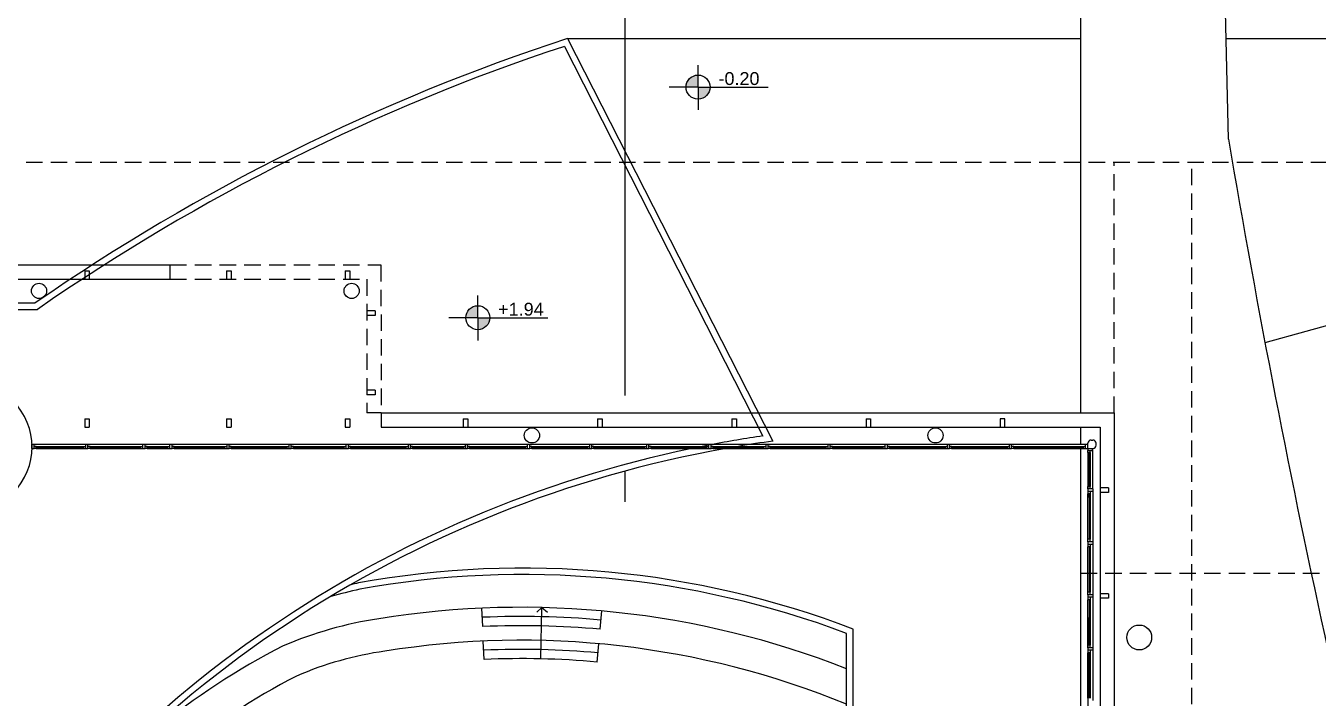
# Model space of a CAD drawing. Extents: x -30 to 1202, y 231 to 898.
# Drawn here: x 402.67 to 422.6, y 425.03 to 435.39 of the extents above; entities that cross this region are included whole.
import ezdxf

# ---------------------------------------------------------------- set-up
doc = ezdxf.new("R2010")
doc.units = 0
doc.header["$LTSCALE"] = 0.04
doc.linetypes.add('DASHED2', pattern=[9.525, 6.35, -3.175])
for name, color, linetype in [('0.1', 1, 'CONTINUOUS'), ('0.2', 2, 'CONTINUOUS'), ('0.3', 3, 'CONTINUOUS'), ('0.5', 5, 'CONTINUOUS'), ('cotas de nivel', 1, 'CONTINUOUS'), ('PISO', 1, 'CONTINUOUS'), ('PISOS', 1, 'CONTINUOUS'), ('PROYECCIÓN', 2, 'DASHED2')]:
    doc.layers.add(name, color=color, linetype=linetype)
doc.styles.add('STYLE2', font='arial.ttf')

msp = doc.modelspace()

# ---------------------------------------------------------------- hatches: boundary and pattern name
at = {"layer": 'cotas de nivel'}
h = msp.add_hatch(color=256, dxfattribs=at)
h.paths.add_polyline_path([(413.039, 434.446), (413.039, 434.632, 0.414214), (412.854, 434.446)])
h.paths.add_polyline_path([(413.039, 434.446), (413.039, 434.261, 0.414214), (413.225, 434.446)])
h = msp.add_hatch(color=256, dxfattribs=at)
h.paths.add_polyline_path([(409.643, 430.891), (409.643, 431.076, 0.414214), (409.458, 430.891)])
h.paths.add_polyline_path([(409.643, 430.891), (409.643, 430.706, 0.414214), (409.828, 430.891)])
h = msp.add_hatch(color=256, dxfattribs=at)
h.paths.add_polyline_path([(409.643, 430.891), (409.643, 431.076, 0.414214), (409.458, 430.891)])
h.paths.add_polyline_path([(409.643, 430.891), (409.643, 430.706, 0.414214), (409.828, 430.891)])

# ---------------------------------------------------------------- linework, layer by layer
at = {"layer": '0.1'}
for p, q in [((402.802, 428.94), (403.6, 428.94)), ((403.632, 428.94), (404.481, 428.94)), ((403.971, 428.94), (404.897, 428.94)), ((404.929, 428.94), (405.777, 428.94)), ((405.81, 428.94), (406.735, 428.94)), ((406.768, 428.94), (407.616, 428.94)), ((407.648, 428.94), (408.574, 428.94)), ((408.606, 428.94), (409.454, 428.94)), ((409.486, 428.94), (410.412, 428.94)), ((410.444, 428.94), (411.37, 428.94)), ((411.402, 428.94), (412.25, 428.94)), ((412.283, 428.94), (413.208, 428.94)), ((413.241, 428.94), (414.089, 428.94)), ((414.121, 428.94), (415.047, 428.94)), ((415.079, 428.94), (415.927, 428.94)), ((415.959, 428.94), (416.885, 428.94)), ((416.917, 428.94), (417.843, 428.94)), ((417.875, 428.94), (419.016, 428.94)), ((419.126, 428.252), (419.126, 428.875)), ((419.126, 428.213), (419.126, 427.436)), ((419.126, 427.397), (419.126, 426.62)), ((419.126, 426.581), (419.126, 425.804)), ((419.126, 425.765), (419.126, 424.988))]:
    msp.add_line(p, q, dxfattribs=at)
at = {"layer": '0.2'}
for p, q in [((418.938, 436.937), (418.938, 429.423)), ((421.219, 433.644), (421.143, 436.937)), ((410.979, 435.074), (414.04, 429.067)), ((411.029, 435.195), (414.193, 428.988)), ((395.298, 431.704), (404.9, 431.704)), ((395.518, 431.484), (404.9, 431.484)), ((399.924, 431.118), (402.82, 431.118)), ((399.924, 431.018), (402.852, 431.018)), ((423.35, 430.938), (421.781, 430.506)), ((408.153, 429.423), (419.458, 429.423)), ((408.153, 429.423), (408.153, 429.203)), ((419.458, 429.423), (419.458, 415.977)), ((408.153, 429.203), (419.238, 429.203)), ((418.938, 429.203), (418.938, 428.94)), ((419.238, 429.203), (419.238, 415.977)), ((402.834, 428.908), (403.568, 428.908)), ((402.834, 428.891), (403.568, 428.891)), ((402.834, 428.875), (403.568, 428.875)), ((403.665, 428.908), (404.448, 428.908)), ((403.665, 428.891), (404.448, 428.891)), ((403.665, 428.875), (404.448, 428.875)), ((404.545, 428.908), (404.865, 428.908)), ((404.545, 428.891), (404.865, 428.891)), ((404.545, 428.875), (404.865, 428.875)), ((404.961, 428.908), (405.745, 428.908)), ((404.961, 428.891), (405.745, 428.891)), ((404.961, 428.875), (405.745, 428.875)), ((405.842, 428.908), (406.703, 428.908)), ((405.842, 428.891), (406.703, 428.891)), ((405.842, 428.875), (406.703, 428.875)), ((406.8, 428.908), (407.583, 428.908)), ((406.8, 428.891), (407.583, 428.891)), ((406.8, 428.875), (407.583, 428.875)), ((407.68, 428.908), (408.541, 428.908)), ((407.68, 428.891), (408.541, 428.891)), ((407.68, 428.875), (408.541, 428.875)), ((408.638, 428.908), (409.422, 428.908)), ((408.638, 428.891), (409.422, 428.891)), ((408.638, 428.875), (409.422, 428.875)), ((409.518, 428.908), (410.38, 428.908)), ((409.518, 428.891), (410.38, 428.891)), ((409.518, 428.875), (410.38, 428.875)), ((410.476, 428.908), (411.338, 428.908)), ((410.476, 428.891), (411.338, 428.891)), ((410.476, 428.875), (411.338, 428.875)), ((411.434, 428.908), (412.218, 428.908)), ((411.434, 428.891), (412.218, 428.891)), ((411.434, 428.875), (412.218, 428.875)), ((412.315, 428.908), (413.176, 428.908)), ((412.315, 428.891), (413.176, 428.891)), ((412.315, 428.875), (413.176, 428.875)), ((413.273, 428.908), (414.056, 428.908)), ((413.273, 428.891), (414.056, 428.891)), ((413.273, 428.875), (414.056, 428.875)), ((414.153, 428.908), (415.014, 428.908)), ((414.153, 428.891), (415.014, 428.891)), ((414.153, 428.875), (415.014, 428.875)), ((415.111, 428.908), (415.895, 428.908)), ((415.111, 428.891), (415.895, 428.891)), ((415.111, 428.875), (415.895, 428.875)), ((415.991, 428.908), (416.853, 428.908)), ((415.991, 428.891), (416.853, 428.891)), ((415.991, 428.875), (416.853, 428.875)), ((416.949, 428.908), (417.811, 428.908)), ((416.949, 428.891), (417.811, 428.891)), ((416.949, 428.875), (417.811, 428.875)), ((417.907, 428.908), (418.984, 428.908)), ((417.907, 428.891), (418.984, 428.891)), ((417.907, 428.875), (418.984, 428.875)), ((418.938, 428.875), (418.938, 415.977)), ((419.049, 428.811), (419.049, 428.291)), ((419.049, 428.811), (419.049, 428.122)), ((419.068, 428.811), (419.068, 428.291)), ((419.087, 428.811), (419.087, 428.291)), ((419.049, 427.475), (419.049, 428.174)), ((419.068, 428.174), (419.068, 427.475)), ((419.087, 428.174), (419.087, 427.475)), ((419.049, 426.659), (419.049, 427.358)), ((419.068, 427.358), (419.068, 426.659)), ((419.087, 427.358), (419.087, 426.659)), ((419.049, 425.843), (419.049, 426.542)), ((419.068, 426.542), (419.068, 425.843)), ((419.087, 426.542), (419.087, 425.843)), ((419.049, 426.271), (419.049, 416.055)), ((419.049, 425.027), (419.049, 425.726)), ((419.068, 425.726), (419.068, 425.027)), ((419.087, 425.726), (419.087, 425.027))]:
    msp.add_line(p, q, dxfattribs=at)
for centre, radius, start, end in [((420.89, 405.043), 31.724, 108.1096, 124.7211), ((420.89, 405.043), 31.624, 108.2646, 124.7777), ((583.582, 461.147), 164.676, 189.61431, 192.41502), ((416.604, 411.219), 18.032, 98.1742, 100.7491), ((416.604, 411.219), 18.032, 101.7061, 146.9817), ((416.604, 411.219), 17.932, 100.048, 146.9817), ((416.604, 411.219), 18.032, 100.8537, 101.1887), ((416.604, 411.219), 17.932, 97.7271, 99.4378)]:
    msp.add_arc(centre, radius, start, end, dxfattribs=at)
at = {"layer": '0.3'}
for p, q in [((404.9, 431.484), (404.9, 431.704)), ((402.769, 428.875), (402.769, 428.94)), ((402.769, 428.94), (402.802, 428.94)), ((402.769, 428.875), (402.802, 428.875)), ((402.802, 428.875), (402.802, 428.94)), ((402.834, 428.908), (402.802, 428.908)), ((402.834, 428.875), (402.802, 428.875)), ((402.834, 428.875), (402.834, 428.908)), ((403.568, 428.875), (403.568, 428.908)), ((403.568, 428.908), (403.6, 428.908)), ((403.568, 428.875), (403.6, 428.875)), ((403.6, 428.875), (403.6, 428.94)), ((403.6, 428.94), (403.632, 428.94)), ((403.6, 428.875), (403.632, 428.875)), ((403.632, 428.875), (403.632, 428.94)), ((403.665, 428.908), (403.632, 428.908)), ((403.665, 428.875), (403.632, 428.875)), ((403.665, 428.875), (403.665, 428.908)), ((404.448, 428.876), (404.448, 428.908)), ((404.448, 428.908), (404.48, 428.908)), ((404.448, 428.876), (404.48, 428.876)), ((404.48, 428.876), (404.48, 428.94)), ((404.48, 428.94), (404.513, 428.94)), ((404.48, 428.875), (404.513, 428.875)), ((404.513, 428.875), (404.513, 428.94)), ((404.545, 428.908), (404.513, 428.908)), ((404.545, 428.875), (404.513, 428.875)), ((404.545, 428.875), (404.545, 428.908)), ((404.865, 428.876), (404.865, 428.908)), ((404.865, 428.908), (404.897, 428.908)), ((404.865, 428.876), (404.897, 428.876)), ((404.897, 428.876), (404.897, 428.94)), ((404.897, 428.94), (404.929, 428.94)), ((404.897, 428.876), (404.929, 428.876)), ((404.929, 428.876), (404.929, 428.94)), ((404.961, 428.908), (404.929, 428.908)), ((404.961, 428.875), (404.929, 428.876)), ((404.961, 428.875), (404.961, 428.908)), ((405.745, 428.876), (405.745, 428.908)), ((405.745, 428.908), (405.777, 428.908)), ((405.745, 428.876), (405.777, 428.876)), ((405.777, 428.876), (405.777, 428.94)), ((405.777, 428.94), (405.81, 428.94)), ((405.777, 428.876), (405.809, 428.876)), ((405.809, 428.876), (405.81, 428.94)), ((405.842, 428.876), (405.809, 428.876)), ((405.842, 428.908), (405.81, 428.908)), ((405.842, 428.876), (405.842, 428.908)), ((406.703, 428.876), (406.703, 428.908)), ((406.703, 428.908), (406.735, 428.908)), ((406.703, 428.876), (406.735, 428.876)), ((406.735, 428.876), (406.735, 428.94)), ((406.735, 428.94), (406.768, 428.94)), ((406.735, 428.876), (406.767, 428.876)), ((406.767, 428.876), (406.768, 428.94)), ((406.8, 428.908), (406.767, 428.908)), ((406.8, 428.875), (406.767, 428.876)), ((406.8, 428.875), (406.8, 428.908)), ((407.583, 428.876), (407.583, 428.908)), ((407.583, 428.908), (407.616, 428.908)), ((407.583, 428.876), (407.616, 428.876)), ((407.616, 428.876), (407.616, 428.94)), ((407.616, 428.94), (407.648, 428.94)), ((407.616, 428.876), (407.648, 428.876)), ((407.648, 428.876), (407.648, 428.94)), ((407.68, 428.908), (407.648, 428.908)), ((407.68, 428.876), (407.648, 428.876)), ((407.68, 428.876), (407.68, 428.908)), ((408.541, 428.876), (408.541, 428.908)), ((408.541, 428.908), (408.574, 428.908)), ((408.541, 428.876), (408.574, 428.876)), ((408.574, 428.876), (408.574, 428.94)), ((408.574, 428.94), (408.606, 428.94)), ((408.574, 428.876), (408.606, 428.876)), ((408.606, 428.876), (408.606, 428.94)), ((408.638, 428.908), (408.606, 428.908)), ((408.638, 428.876), (408.606, 428.876)), ((408.638, 428.876), (408.638, 428.908)), ((409.422, 428.876), (409.422, 428.908)), ((409.422, 428.908), (409.454, 428.908)), ((409.422, 428.876), (409.454, 428.876)), ((409.454, 428.876), (409.454, 428.94)), ((409.454, 428.94), (409.486, 428.94)), ((409.454, 428.876), (409.486, 428.876)), ((409.486, 428.876), (409.486, 428.94)), ((409.518, 428.908), (409.486, 428.908)), ((409.518, 428.876), (409.486, 428.876)), ((409.518, 428.876), (409.518, 428.908)), ((410.38, 428.876), (410.38, 428.908)), ((410.38, 428.908), (410.412, 428.908)), ((410.38, 428.876), (410.412, 428.876)), ((410.412, 428.876), (410.412, 428.94)), ((410.412, 428.94), (410.444, 428.94)), ((410.412, 428.876), (410.444, 428.876)), ((410.444, 428.876), (410.444, 428.94)), ((410.476, 428.908), (410.444, 428.908)), ((410.476, 428.876), (410.444, 428.876)), ((410.476, 428.876), (410.476, 428.908)), ((411.338, 428.876), (411.338, 428.908)), ((411.338, 428.908), (411.37, 428.908)), ((411.338, 428.876), (411.37, 428.876)), ((411.37, 428.876), (411.37, 428.94)), ((411.37, 428.94), (411.402, 428.94)), ((411.37, 428.876), (411.402, 428.876)), ((411.402, 428.876), (411.402, 428.94)), ((411.434, 428.908), (411.402, 428.908)), ((411.434, 428.875), (411.402, 428.876)), ((411.434, 428.875), (411.434, 428.908)), ((412.218, 428.876), (412.218, 428.908)), ((412.218, 428.908), (412.25, 428.908)), ((412.218, 428.876), (412.25, 428.876)), ((412.25, 428.876), (412.25, 428.94)), ((412.25, 428.94), (412.283, 428.94)), ((412.25, 428.876), (412.282, 428.876)), ((412.282, 428.876), (412.283, 428.94)), ((412.315, 428.908), (412.282, 428.908)), ((412.315, 428.876), (412.282, 428.876)), ((412.315, 428.876), (412.315, 428.908)), ((413.176, 428.876), (413.176, 428.908)), ((413.176, 428.908), (413.208, 428.908)), ((413.176, 428.876), (413.208, 428.876)), ((413.208, 428.876), (413.208, 428.94)), ((413.208, 428.94), (413.241, 428.94)), ((413.208, 428.876), (413.24, 428.876)), ((413.24, 428.876), (413.241, 428.94)), ((413.273, 428.908), (413.24, 428.908)), ((413.273, 428.876), (413.24, 428.876)), ((413.273, 428.876), (413.273, 428.908)), ((414.056, 428.876), (414.056, 428.908)), ((414.056, 428.908), (414.089, 428.908)), ((414.056, 428.876), (414.089, 428.876)), ((414.089, 428.876), (414.089, 428.94)), ((414.089, 428.94), (414.121, 428.94)), ((414.089, 428.876), (414.121, 428.876)), ((414.121, 428.876), (414.121, 428.94)), ((414.153, 428.908), (414.121, 428.908)), ((414.153, 428.876), (414.121, 428.876)), ((414.153, 428.876), (414.153, 428.908)), ((415.014, 428.876), (415.014, 428.908)), ((415.014, 428.908), (415.046, 428.908)), ((415.014, 428.876), (415.046, 428.876)), ((415.046, 428.876), (415.079, 428.876)), ((415.046, 428.876), (415.046, 428.94)), ((415.046, 428.94), (415.079, 428.94)), ((415.079, 428.876), (415.079, 428.94)), ((415.111, 428.908), (415.079, 428.908)), ((415.111, 428.876), (415.079, 428.876)), ((415.111, 428.876), (415.111, 428.908)), ((415.895, 428.876), (415.895, 428.908)), ((415.895, 428.908), (415.927, 428.908)), ((415.895, 428.876), (415.927, 428.876)), ((415.927, 428.876), (415.927, 428.94)), ((415.927, 428.94), (415.959, 428.94)), ((415.927, 428.876), (415.959, 428.876)), ((415.959, 428.876), (415.959, 428.94)), ((415.991, 428.908), (415.959, 428.908)), ((415.991, 428.876), (415.959, 428.876)), ((415.991, 428.876), (415.991, 428.908)), ((416.853, 428.876), (416.853, 428.908)), ((416.853, 428.908), (416.885, 428.908)), ((416.853, 428.876), (416.885, 428.876)), ((416.885, 428.876), (416.885, 428.94)), ((416.885, 428.94), (416.917, 428.94)), ((416.885, 428.876), (416.917, 428.876)), ((416.917, 428.876), (416.917, 428.94)), ((416.949, 428.908), (416.917, 428.908)), ((416.949, 428.876), (416.917, 428.876)), ((416.949, 428.876), (416.949, 428.908)), ((417.811, 428.876), (417.811, 428.908)), ((417.811, 428.908), (417.843, 428.908)), ((417.811, 428.876), (417.843, 428.876)), ((417.843, 428.876), (417.843, 428.941)), ((417.843, 428.941), (417.875, 428.941)), ((417.843, 428.876), (417.843, 428.876)), ((417.843, 428.876), (417.875, 428.876)), ((417.875, 428.876), (417.875, 428.941)), ((417.907, 428.908), (417.875, 428.908)), ((417.907, 428.876), (417.875, 428.876)), ((417.907, 428.876), (417.907, 428.908)), ((418.984, 428.875), (418.984, 428.908)), ((418.984, 428.908), (419.016, 428.908)), ((418.984, 428.875), (419.016, 428.875)), ((419.016, 428.875), (419.016, 428.94)), ((419.016, 428.94), (419.049, 428.94)), ((419.016, 428.875), (419.049, 428.875)), ((419.049, 428.875), (419.049, 428.843)), ((419.049, 428.843), (419.12, 428.843)), ((419.049, 428.811), (419.049, 428.843)), ((419.087, 428.811), (419.087, 428.843)), ((419.12, 428.843), (419.12, 428.875)), ((419.049, 428.811), (419.087, 428.811)), ((419.087, 428.291), (419.049, 428.291)), ((419.049, 428.252), (419.049, 428.291)), ((419.126, 428.252), (419.049, 428.252)), ((419.049, 428.252), (419.049, 428.213)), ((419.087, 428.252), (419.087, 428.291)), ((419.126, 428.252), (419.126, 428.213)), ((419.126, 428.213), (419.049, 428.213)), ((419.049, 428.213), (419.049, 428.174)), ((419.087, 428.174), (419.049, 428.174)), ((419.087, 428.213), (419.087, 428.174)), ((419.087, 427.475), (419.049, 427.475)), ((419.049, 427.436), (419.049, 427.475)), ((419.126, 427.436), (419.049, 427.436)), ((419.049, 427.436), (419.049, 427.397)), ((419.049, 427.436), (419.049, 427.397)), ((419.087, 427.436), (419.087, 427.475)), ((419.126, 427.436), (419.126, 427.397)), ((419.126, 427.397), (419.049, 427.397)), ((419.049, 427.397), (419.049, 427.358)), ((419.087, 427.358), (419.049, 427.358)), ((419.087, 427.397), (419.087, 427.358)), ((419.087, 426.659), (419.049, 426.659)), ((419.049, 426.62), (419.049, 426.659)), ((419.087, 426.62), (419.087, 426.659)), ((419.126, 426.62), (419.049, 426.62)), ((419.049, 426.62), (419.049, 426.581)), ((419.049, 426.62), (419.049, 426.581)), ((419.126, 426.581), (419.049, 426.581)), ((419.049, 426.581), (419.049, 426.542)), ((419.087, 426.542), (419.049, 426.542)), ((419.087, 426.581), (419.087, 426.542)), ((419.126, 426.62), (419.126, 426.581)), ((419.087, 425.843), (419.049, 425.843)), ((419.049, 425.804), (419.049, 425.843)), ((419.087, 425.804), (419.087, 425.843)), ((419.126, 425.804), (419.049, 425.804)), ((419.049, 425.804), (419.049, 425.765)), ((419.049, 425.804), (419.049, 425.765)), ((419.126, 425.765), (419.049, 425.765)), ((419.049, 425.765), (419.049, 425.726)), ((419.087, 425.726), (419.049, 425.726)), ((419.087, 425.765), (419.087, 425.726)), ((419.126, 425.804), (419.126, 425.765))]:
    msp.add_line(p, q, dxfattribs=at)
msp.add_arc((401.766, 428.899), 1.004, 315, 45, dxfattribs=at)
at = {"layer": '0.5'}
for p, q in [((403.583, 431.615), (403.583, 431.484)), ((403.583, 431.615), (403.653, 431.615)), ((403.583, 431.484), (403.653, 431.484)), ((403.653, 431.615), (403.653, 431.484)), ((405.77, 431.615), (405.77, 431.484)), ((405.77, 431.615), (405.841, 431.615)), ((405.77, 431.484), (405.841, 431.484)), ((405.841, 431.615), (405.841, 431.484)), ((407.6, 431.615), (407.6, 431.484)), ((407.6, 431.615), (407.671, 431.615)), ((407.6, 431.484), (407.671, 431.484)), ((407.671, 431.615), (407.671, 431.484)), ((408.062, 430.998), (407.931, 430.997)), ((407.931, 430.997), (407.931, 430.927)), ((408.062, 430.927), (407.931, 430.927)), ((408.062, 430.998), (408.062, 430.927)), ((408.063, 429.775), (407.932, 429.775)), ((407.932, 429.775), (407.933, 429.704)), ((408.063, 429.704), (407.933, 429.704)), ((408.063, 429.775), (408.063, 429.704)), ((403.583, 429.334), (403.583, 429.203)), ((403.583, 429.334), (403.653, 429.334)), ((403.653, 429.334), (403.653, 429.203)), ((405.77, 429.334), (405.77, 429.203)), ((405.77, 429.334), (405.841, 429.334)), ((405.841, 429.334), (405.841, 429.203)), ((407.6, 429.334), (407.6, 429.203)), ((407.6, 429.334), (407.671, 429.334)), ((407.671, 429.334), (407.671, 429.203)), ((409.418, 429.334), (409.418, 429.203)), ((409.418, 429.334), (409.488, 429.334)), ((409.488, 429.334), (409.488, 429.203)), ((411.488, 429.334), (411.488, 429.203)), ((411.488, 429.334), (411.559, 429.334)), ((411.559, 429.334), (411.559, 429.203)), ((413.559, 429.334), (413.559, 429.203)), ((413.559, 429.334), (413.63, 429.334)), ((413.63, 429.334), (413.63, 429.203)), ((415.63, 429.334), (415.63, 429.203)), ((415.63, 429.334), (415.7, 429.334)), ((415.7, 429.334), (415.7, 429.203)), ((417.771, 429.334), (417.7, 429.334)), ((417.7, 429.334), (417.7, 429.203)), ((417.771, 429.203), (417.771, 429.334)), ((403.583, 429.203), (403.653, 429.203)), ((405.77, 429.203), (405.841, 429.203)), ((407.6, 429.203), (407.671, 429.203)), ((409.418, 429.203), (409.488, 429.203)), ((411.488, 429.203), (411.559, 429.203)), ((413.559, 429.203), (413.63, 429.203)), ((415.63, 429.203), (415.7, 429.203)), ((417.7, 429.203), (417.771, 429.203)), ((419.049, 428.875), (419.049, 428.955)), ((419.049, 428.875), (419.128, 428.875)), ((419.099, 429.005), (419.128, 429.005)), ((419.178, 428.925), (419.178, 428.955)), ((419.368, 428.27), (419.238, 428.27)), ((419.238, 428.27), (419.238, 428.199)), ((419.368, 428.27), (419.368, 428.199)), ((419.368, 428.199), (419.238, 428.199)), ((419.368, 426.637), (419.238, 426.637)), ((419.238, 426.637), (419.238, 426.566)), ((419.368, 426.637), (419.368, 426.566)), ((419.368, 426.566), (419.238, 426.566))]:
    msp.add_line(p, q, dxfattribs=at)
for centre, radius in [((402.878, 431.304), 0.117), ((407.698, 431.304), 0.117), ((410.478, 429.077), 0.117), ((416.701, 429.077), 0.117), ((419.842, 425.962), 0.192)]:
    msp.add_circle(centre, radius, dxfattribs=at)
for centre, start, end in [((419.099, 428.955), 90, 180), ((419.128, 428.955), 0, 90), ((419.128, 428.925), 270, 0)]:
    msp.add_arc(centre, 0.05, start, end, dxfattribs=at)
at = {"layer": 'cotas de nivel'}
for p, q in [((413.039, 434.446), (413.039, 434.786)), ((413.039, 434.446), (412.593, 434.446)), ((413.039, 434.446), (414.12, 434.446)), ((413.039, 434.446), (413.039, 434.095)), ((409.643, 430.891), (409.643, 431.231)), ((409.643, 430.891), (409.643, 431.231)), ((409.643, 430.891), (409.197, 430.891)), ((409.643, 430.891), (409.197, 430.891)), ((409.643, 430.891), (410.724, 430.891)), ((409.643, 430.891), (409.643, 430.54)), ((409.643, 430.891), (410.724, 430.891)), ((409.643, 430.891), (409.643, 430.54))]:
    msp.add_line(p, q, dxfattribs=at)
for centre in [(413.039, 434.446), (409.643, 430.891), (409.643, 430.891)]:
    msp.add_circle(centre, 0.185, dxfattribs=at)
at = {"layer": 'PISO'}
for p, q in [((411.029, 435.195), (418.938, 435.195)), ((421.183, 435.195), (425.18, 435.195)), ((409.719, 426.13), (409.706, 426.413)), ((410.632, 426.423), (410.552, 426.354)), ((410.614, 425.633), (410.632, 426.423)), ((410.632, 426.423), (410.717, 426.35)), ((411.532, 426.088), (411.557, 426.371)), ((415.43, 424.526), (415.43, 426.092)), ((409.741, 425.624), (409.728, 425.906)), ((411.486, 425.583), (411.511, 425.865)), ((415.33, 424.461), (415.33, 426.023))]:
    msp.add_line(p, q, dxfattribs=at)
for centre, radius, start, end in [((410.344, 412.786), 14.245, 69.0815, 100.2751), ((410.344, 412.786), 14.146, 69.3586, 100.2667), ((410.231, 415.977), 10.995, 102.6531, 105.0314), ((410.231, 415.977), 11.094, 102.6424, 103.2605), ((409.021, 420.248), 6.07, 98.566, 113.0571), ((410.317, 412.681), 13.746, 68.6075, 99.2091), ((410.319, 412.764), 13.522, 84.8223, 92.5465), ((410.319, 412.764), 13.38, 84.7985, 92.5703), ((410.317, 412.681), 13.238, 67.7449, 99.1626), ((411.389, 416.48), 10.488, 116.9006, 142.7236), ((408.966, 420.462), 5.343, 98.1454, 113.3667), ((410.317, 412.681), 13.097, 84.8223, 92.5465), ((410.317, 412.681), 12.955, 84.8223, 92.5465), ((411.389, 416.48), 9.98, 117.0763, 142.7236)]:
    msp.add_arc(centre, radius, start, end, dxfattribs=at)
at = {"layer": 'PISOS', "color": 5}
for p, q in [((411.917, 429.693), (411.917, 449.198)), ((411.917, 428.052), (411.917, 428.516))]:
    msp.add_line(p, q, dxfattribs=at)
at = {"layer": 'PROYECCIÓN'}
for p, q in [((388.962, 433.288), (423.459, 433.288)), ((419.458, 429.423), (419.458, 433.288)), ((420.652, 376.546), (420.652, 433.288)), ((404.9, 431.704), (408.15, 431.704)), ((408.15, 431.704), (408.153, 429.423)), ((404.9, 431.484), (407.93, 431.484)), ((407.93, 431.484), (407.933, 429.423)), ((408.153, 429.423), (407.933, 429.423)), ((418.938, 426.952), (423.459, 426.952))]:
    msp.add_line(p, q, dxfattribs=at)

# ---------------------------------------------------------------- texts
at = {"layer": 'cotas de nivel', "style": 'STYLE2'}
for s, p in [('-0.20', (413.355, 434.478)), ('+1.94', (409.958, 430.923)), ('+1.94', (409.958, 430.923))]:
    msp.add_text(s, height=0.1985, dxfattribs=at).set_placement(p)

doc.saveas('drawing.dxf')
